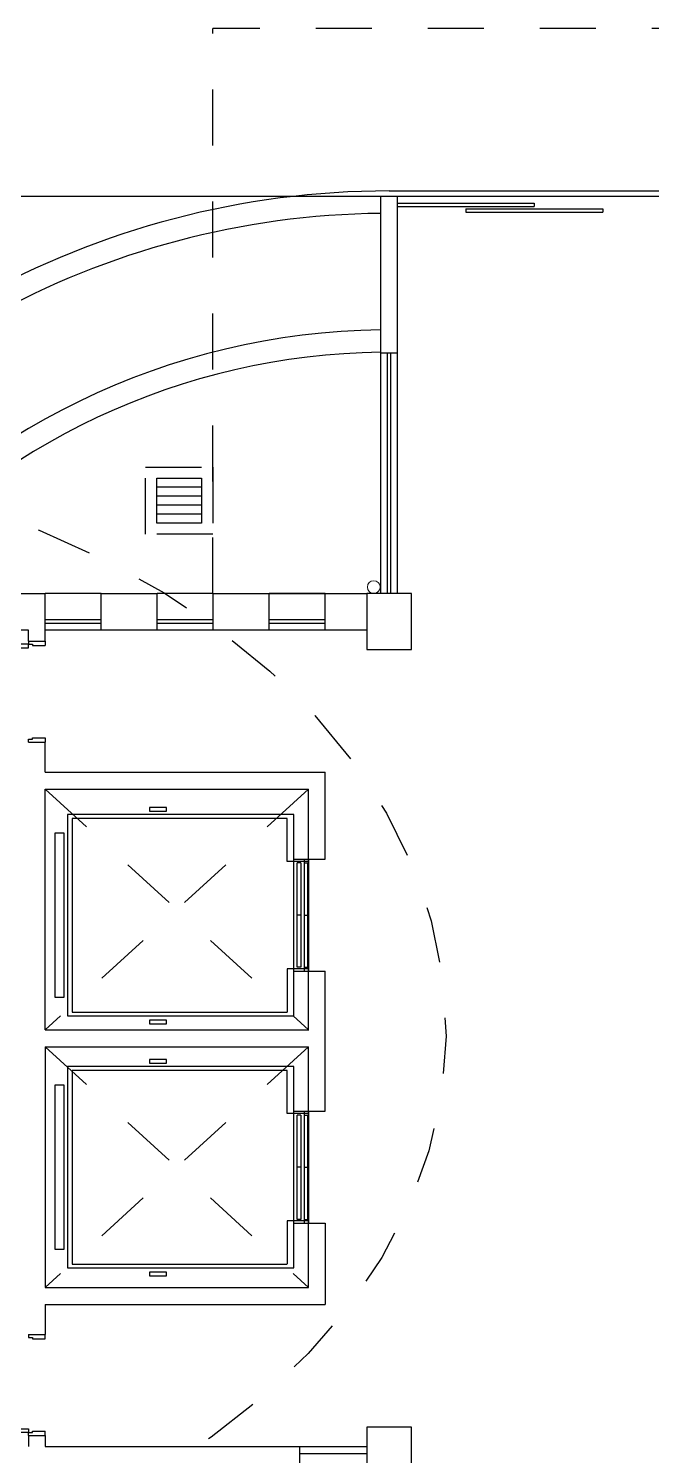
# Model space of a CAD drawing. Header units: millimetres. Extents: x -2485 to 3289, y -257 to 1952.
# Drawn here: x 10.742 to 11.854, y 51.005 to 53.553 of the extents above; entities that cross this region are included whole.
import ezdxf

# ---------------------------------------------------------------- set-up
doc = ezdxf.new("R2010")
doc.units = ezdxf.units.MM
doc.header["$LTSCALE"] = 0.3
for name, pattern in [('CONTINUO', [0]), ('HID', [0.37, 0.07, -0.1, 0.03, -0.1, 0.07]), ('HIDDEN2', [0.1875, 0.125, -0.0625]), ('T-5CM', [0.1, 0.05, -0.05])]:
    doc.linetypes.add(name, pattern=pattern)
for name, color, linetype in [('CAIXAS', 3, 'Continuous'), ('PAREDE', 7, 'CONTINUO'), ('PILAR', 2, 'Continuous'), ('PROJEÇÃO', 11, 'HIDDEN2')]:
    doc.layers.add(name, color=color, linetype=linetype)
doc.layers.add('IMPLANTAÇÃO  ÁGUA PLUVIAL', color=6, linetype='HID', lineweight=15)
doc.layers.add('prumada', color=9, linetype='Continuous', lineweight=15)

# ---------------------------------------------------------------- blocks, each defined once
blk = doc.blocks.new('CP40N')
at = {"layer": 'CAIXAS', "linetype": 'T-5CM'}
for p, q in [((-0.3, -0.3), (-0.3, 0.3)), ((-0.3, 0.3), (0.3, 0.3)), ((0.3, 0.3), (0.3, -0.3)), ((0.3, -0.3), (-0.3, -0.3))]:
    blk.add_line(p, q, dxfattribs=at)
at = {"layer": 'CAIXAS', "color": 9, "linetype": 'Continuous'}
for p, q in [((-0.2, -0.2), (-0.2, 0.2)), ((-0.2, 0.2), (0.2, 0.2)), ((0.2, 0.2), (0.2, -0.2)), ((0.2, -0.2), (-0.2, -0.2))]:
    blk.add_line(p, q, dxfattribs=at)
at = {"layer": 'CAIXAS', "color": 7}
for p, q in [((0.2, 0.12), (-0.2, 0.12)), ((0.2, 0.04), (-0.2, 0.04)), ((0.2, -0.04), (-0.2, -0.04)), ((0.2, -0.12), (-0.2, -0.12))]:
    blk.add_line(p, q, dxfattribs=at)

msp = doc.modelspace()

# ---------------------------------------------------------------- linework, layer by layer
at = {"layer": 'PAREDE'}
for p, q in [((11.37054, 53.253032), (9.12154, 53.253032)), ((11.72954, 53.253032), (11.37054, 53.253032)), ((11.37054, 52.974032), (11.37054, 53.253032)), ((11.38554, 53.263032), (13.35454, 53.263032)), ((11.40054, 52.974032), (11.40054, 53.253032)), ((13.35454, 53.253032), (11.72954, 53.253032)), ((11.40054, 53.241047), (11.64479, 53.241047)), ((11.40054, 53.235047), (11.64479, 53.235047)), ((11.522665, 53.231047), (11.522665, 53.225047)), ((11.522665, 53.231047), (11.766915, 53.231047)), ((11.522665, 53.225047), (11.766915, 53.225047)), ((11.64479, 53.241047), (11.64479, 53.235047)), ((11.64479, 53.241047), (11.64479, 53.235047)), ((11.766915, 53.231047), (11.766915, 53.225047)), ((11.37054, 52.974032), (11.40054, 52.974032)), ((11.37054, 52.544032), (11.37054, 52.974032)), ((11.38254, 52.544032), (11.38254, 52.974032)), ((11.38854, 52.544032), (11.38854, 52.974032)), ((11.40054, 52.544032), (11.40054, 52.974032)), ((9.46654, 52.544032), (10.77154, 52.544032)), ((10.77154, 52.479032), (10.77154, 52.544032)), ((10.87154, 52.544032), (10.77154, 52.544032)), ((10.87154, 52.479032), (10.87154, 52.544032)), ((10.87154, 52.544032), (10.97154, 52.544032)), ((10.97154, 52.479032), (10.97154, 52.544032)), ((11.07154, 52.544032), (10.97154, 52.544032)), ((11.07154, 52.544032), (11.17154, 52.544032)), ((11.07154, 52.479032), (11.07154, 52.544032)), ((11.17154, 52.544032), (11.27154, 52.544032)), ((11.17154, 52.479032), (11.17154, 52.544032)), ((11.27154, 52.544032), (11.17154, 52.544032)), ((11.27154, 52.479032), (11.27154, 52.544032)), ((11.27154, 52.544032), (11.34554, 52.544032)), ((10.87154, 52.497032), (10.77154, 52.497032)), ((10.87154, 52.491032), (10.77154, 52.491032)), ((11.07154, 52.497032), (10.97154, 52.497032)), ((11.07154, 52.491032), (10.97154, 52.491032)), ((11.27154, 52.497032), (11.17154, 52.497032)), ((11.27154, 52.491032), (11.17154, 52.491032)), ((10.74154, 52.479032), (9.68954, 52.479032)), ((10.74154, 52.479032), (10.67154, 52.479032)), ((10.74154, 52.459032), (10.74154, 52.479032)), ((10.74154, 52.459032), (10.77154, 52.459032)), ((10.74154, 52.459032), (10.74154, 52.454032)), ((10.87154, 52.479032), (10.77154, 52.479032)), ((10.77154, 52.459032), (10.77154, 52.479032)), ((10.77154, 52.459032), (10.77154, 52.451532)), ((10.97154, 52.479032), (10.87154, 52.479032)), ((10.97154, 52.479032), (10.87154, 52.479032)), ((11.07154, 52.479032), (10.97154, 52.479032)), ((11.17154, 52.479032), (11.07154, 52.479032)), ((11.27154, 52.479032), (11.17154, 52.479032)), ((11.34554, 52.479032), (11.27154, 52.479032)), ((10.74154, 52.454032), (10.58154, 52.454032)), ((10.58154, 52.447032), (10.74154, 52.447032)), ((10.74154, 52.447032), (10.74154, 52.454032)), ((10.74154, 52.454032), (10.74854, 52.454032)), ((10.74854, 52.454032), (10.74854, 52.451532)), ((10.74854, 52.451532), (10.77154, 52.451532)), ((10.74154, 52.279032), (10.74154, 52.284032)), ((10.74154, 52.284032), (10.74854, 52.284032)), ((10.74854, 52.284032), (10.74854, 52.286532)), ((10.74854, 52.286532), (10.77154, 52.286532)), ((10.77154, 52.286532), (10.77154, 52.279032)), ((10.74154, 52.279032), (10.77154, 52.279032)), ((10.77154, 52.225032), (10.77154, 52.279032)), ((10.77154, 52.225032), (11.27154, 52.225032)), ((11.27154, 52.070032), (11.27154, 52.225032)), ((10.77154, 51.765032), (10.77154, 52.195032)), ((10.77154, 52.195032), (11.24154, 52.195032)), ((11.24154, 51.765032), (11.24154, 52.195032)), ((10.957675, 52.162171), (10.957675, 52.15558)), ((10.987934, 52.162171), (10.957675, 52.162171)), ((10.957675, 52.15558), (10.987934, 52.15558)), ((10.987934, 52.15558), (10.987934, 52.162171)), ((10.810843, 52.149827), (10.810843, 51.790238)), ((11.215217, 52.149827), (10.810843, 52.149827)), ((11.203237, 52.142614), (10.819618, 52.142614)), ((10.819618, 52.142614), (10.819618, 51.796967)), ((11.203237, 52.065973), (11.203237, 52.142614)), ((11.215217, 51.790238), (11.215217, 52.149827)), ((10.788363, 52.116377), (10.788363, 51.823688)), ((10.805007, 52.116377), (10.788363, 52.116377)), ((10.805007, 51.823688), (10.805007, 52.116377)), ((11.24154, 52.065973), (11.203237, 52.065973)), ((11.215217, 52.070032), (11.24154, 52.070032)), ((11.221526, 51.876888), (11.221526, 52.063176)), ((11.228131, 52.063176), (11.221526, 52.063176)), ((11.228131, 52.063176), (11.228131, 51.876888)), ((11.233554, 52.070032), (11.233554, 51.870032)), ((11.23371, 52.063176), (11.23371, 51.876888)), ((11.23371, 52.063176), (11.240315, 52.063176)), ((11.240315, 51.876888), (11.240315, 52.063176)), ((11.24154, 52.070032), (11.24154, 52.067323)), ((11.24154, 52.070032), (11.27154, 52.070032)), ((11.24154, 52.070032), (11.24154, 51.870032)), ((11.228131, 51.970032), (11.221526, 51.970032)), ((11.23371, 51.970032), (11.240315, 51.970032)), ((11.24154, 51.874092), (11.203237, 51.874092)), ((11.203237, 51.874092), (11.203237, 51.796828)), ((11.228131, 51.876888), (11.221526, 51.876888)), ((11.23371, 51.876888), (11.240315, 51.876888)), ((11.24154, 51.870032), (11.24154, 51.875442)), ((11.215217, 51.870032), (11.24154, 51.870032)), ((11.24154, 51.870032), (11.27154, 51.870032)), ((11.27154, 51.620032), (11.27154, 51.870032)), ((10.788363, 51.823688), (10.805007, 51.823688)), ((10.819618, 51.796828), (11.203237, 51.796828)), ((10.810843, 51.790238), (11.215217, 51.790238)), ((10.957675, 51.782376), (10.957675, 51.775786)), ((10.987934, 51.782376), (10.957675, 51.782376)), ((10.957675, 51.775786), (10.987934, 51.775786)), ((10.987934, 51.775786), (10.987934, 51.782376)), ((10.77154, 51.765032), (11.24204, 51.765032)), ((10.77154, 51.735032), (11.24154, 51.735032)), ((10.77154, 51.735032), (10.77154, 51.305032)), ((11.24154, 51.305032), (11.24154, 51.735032)), ((10.810843, 51.699827), (10.810843, 51.340238)), ((11.215217, 51.699827), (10.810843, 51.699827)), ((10.957675, 51.712171), (10.957675, 51.70558)), ((10.987934, 51.712171), (10.957675, 51.712171)), ((10.957675, 51.70558), (10.987934, 51.70558)), ((10.987934, 51.70558), (10.987934, 51.712171)), ((11.215217, 51.340238), (11.215217, 51.699827)), ((11.203237, 51.692614), (10.819618, 51.692614)), ((10.819618, 51.692614), (10.819618, 51.346967)), ((11.203237, 51.615973), (11.203237, 51.692614)), ((10.788363, 51.666377), (10.788363, 51.373688)), ((10.805007, 51.666377), (10.788363, 51.666377)), ((10.805007, 51.373688), (10.805007, 51.666377)), ((11.215217, 51.620032), (11.24154, 51.620032)), ((11.233554, 51.620032), (11.233554, 51.420032)), ((11.24154, 51.620032), (11.24154, 51.617323)), ((11.24154, 51.620032), (11.27154, 51.620032)), ((11.24154, 51.620032), (11.24154, 51.420032)), ((11.24154, 51.615973), (11.203237, 51.615973)), ((11.221526, 51.426888), (11.221526, 51.613176)), ((11.228131, 51.613176), (11.221526, 51.613176)), ((11.228131, 51.613176), (11.228131, 51.426888)), ((11.23371, 51.613176), (11.23371, 51.426888)), ((11.23371, 51.613176), (11.240315, 51.613176)), ((11.240315, 51.426888), (11.240315, 51.613176)), ((11.228131, 51.520032), (11.221526, 51.520032)), ((11.23371, 51.520032), (11.240315, 51.520032)), ((11.24154, 51.424092), (11.203237, 51.424092)), ((11.203237, 51.424092), (11.203237, 51.347451)), ((11.215217, 51.420032), (11.24154, 51.420032)), ((11.228131, 51.426888), (11.221526, 51.426888)), ((11.23371, 51.426888), (11.240315, 51.426888)), ((11.24154, 51.420032), (11.24154, 51.425442)), ((11.24154, 51.420032), (11.27154, 51.420032)), ((11.27154, 51.420032), (11.27154, 51.275032)), ((10.788363, 51.373688), (10.805007, 51.373688)), ((10.810843, 51.340238), (11.215217, 51.340238)), ((10.819618, 51.346828), (11.203237, 51.346828)), ((10.957675, 51.332376), (10.957675, 51.325786)), ((10.987934, 51.332376), (10.957675, 51.332376)), ((10.957675, 51.325786), (10.987934, 51.325786)), ((10.987934, 51.325786), (10.987934, 51.332376)), ((10.77154, 51.305032), (11.24154, 51.305032)), ((10.77154, 51.275032), (11.27154, 51.275032)), ((10.77154, 51.275032), (10.77154, 51.221032)), ((10.74154, 51.221032), (10.77154, 51.221032)), ((10.74154, 51.221032), (10.74154, 51.216032)), ((10.74154, 51.216032), (10.74854, 51.216032)), ((10.74854, 51.216032), (10.74854, 51.213532)), ((10.74854, 51.213532), (10.77154, 51.213532)), ((10.77154, 51.213532), (10.77154, 51.221032)), ((10.58154, 51.053032), (10.74154, 51.053032)), ((10.74154, 51.046032), (10.58154, 51.046032)), ((10.74154, 51.053032), (10.74154, 51.046032)), ((10.74154, 51.041032), (10.74154, 51.046032)), ((10.74154, 51.046032), (10.74854, 51.046032)), ((10.74154, 51.041032), (10.74154, 51.021032)), ((10.74154, 51.041032), (10.77154, 51.041032)), ((10.74854, 51.046032), (10.74854, 51.048532)), ((10.74854, 51.048532), (10.77154, 51.048532)), ((10.77154, 51.041032), (10.77154, 51.048532)), ((10.77154, 51.041032), (10.77154, 51.021032)), ((10.77154, 51.021032), (11.22554, 51.021032)), ((10.77154, 51.021032), (11.09754, 51.021032)), ((10.77154, 51.021032), (10.92954, 51.021032)), ((11.22554, 51.021032), (11.34554, 51.021032)), ((11.22554, 51.021032), (11.34554, 51.021032)), ((11.22554, 51.021032), (11.22554, 50.991032)), ((11.22554, 51.009032), (11.34554, 51.009032))]:
    msp.add_line(p, q, dxfattribs=at)
for radius, start, end in [(1.513, 90, 148.346216), (1.473, 90.58347, 147.381962), (1.265, 90.684826, 141.121721), (1.225, 90.701599, 139.596737)]:
    msp.add_arc((11.38554, 51.750032), radius, start, end, dxfattribs=at)
at = {"layer": 'PILAR'}
for points in [[(11.34554, 52.444032), (11.42554, 52.444032), (11.42554, 52.544032), (11.34554, 52.544032)], [(11.34554, 52.444032), (11.42554, 52.444032), (11.42554, 52.544032), (11.34554, 52.544032)], [(11.34554, 50.956032), (11.42554, 50.956032), (11.42554, 51.056032), (11.34554, 51.056032)]]:
    msp.add_lwpolyline(points, close=True, dxfattribs=at)
at = {"layer": 'PROJEÇÃO'}
for p, q in [((13.35454, 53.553032), (11.07054, 53.553032)), ((11.07054, 52.544032), (11.07054, 53.553032)), ((11.24154, 52.195032), (10.77154, 51.765032)), ((10.77154, 52.195032), (11.24154, 51.765032)), ((11.24154, 51.735032), (10.77154, 51.305032)), ((10.77154, 51.735032), (11.24154, 51.305032))]:
    msp.add_line(p, q, dxfattribs=at)
msp.add_ellipse((10.080762, 51.768896), major_axis=(-1.406369, 0.014718), ratio=0.72433061, dxfattribs=at)
at = {"layer": 'prumada'}
msp.add_circle((11.358131, 52.555702), 0.01148, dxfattribs=at)

# ---------------------------------------------------------------- block references
at = {"layer": 'IMPLANTAÇÃO  ÁGUA PLUVIAL', "xscale": 0.1999999999998181, "yscale": 0.2000000000002728, "zscale": 0.2}
msp.add_blockref('CP40N', (11.01054, 52.710162), dxfattribs=at)

doc.saveas('drawing.dxf')
